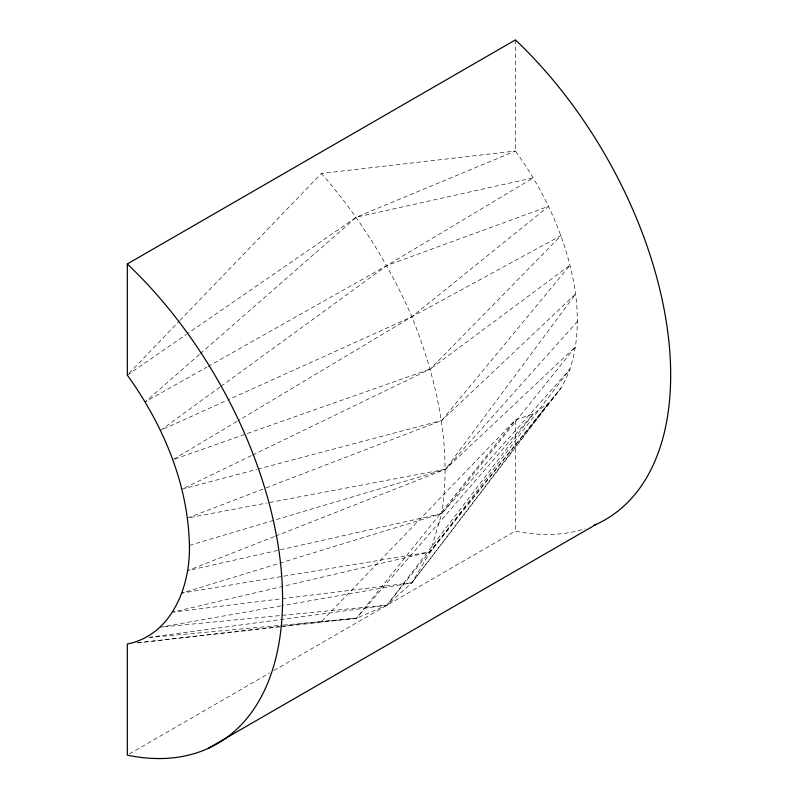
<?xml version="1.0" encoding="UTF-8"?>
<svg xmlns="http://www.w3.org/2000/svg" width="798" height="798" viewBox="0 0 798 798"><rect width="100%" height="100%" fill="white"/><g stroke="black" fill="none" stroke-linecap="round" stroke-linejoin="round"><path stroke-width="0.6" stroke-dasharray="3.99 2.99" d="M515.428 39.9L515.428 151.041C545.982 193.286 568.096 242.133 575.667 293.943C579.348 325.784 577.672 359.738 561.034 387.998L411.868 582.789L386.9 605.193L356.377 618.29L135.989 643.038L279.35 626.45M577.533 321.335L445.573 469.224L275.49 536.086M129.047 373.324L179.071 321.335M179.929 320.437L321.375 173.445L515.428 151.041L356.377 217.176L187.65 333.514M280.587 626.31L321.375 621.602L515.428 419.938L533.323 413.813L548.665 403.07L561.034 387.998L430.361 551.877L411.868 582.789L281.913 605.722M199.41 354.492L145.216 401.903L206.991 367.04M200.338 353.674L356.377 217.176L533.323 177.824L386.9 265.515L208.079 366.432M219.909 387.13L160.548 430.351L227.34 400.157M220.916 386.392L386.9 265.515L548.665 206.273L411.868 316.746L237.994 420.775M127.321 375.12L186.632 334.222M236.926 421.414L172.927 459.708L430.361 369.025L570.121 265.116L441.733 420.466L264.158 488.615M129.476 753.901L269.634 672.993M273.943 670.5L515.428 531.079A315.809 182.333 60 0 0 585.084 528.685M251.37 455.628L182.004 489.184L256.557 469.463M252.487 455.089L430.361 369.025L561.034 235.629L411.868 316.746L228.477 399.648M274.332 536.545L187.56 570.66L441.733 513.563L570.121 369.005L430.361 551.877L172.927 612.076L411.868 582.789L548.665 403.07L386.9 605.193L150.144 637.213M263.001 489.064L187.56 518.012L267.041 502.979M189.425 545.413L445.573 469.224L575.667 346.581L441.733 513.563L430.361 551.877L182.004 593.074L441.733 513.563C452.207 446.611 436.795 378.831 411.868 316.746C389.145 264.667 358.801 216.228 321.375 173.445M257.764 469.144L441.733 420.466L575.667 293.943L445.573 469.224L268.258 502.75M280.697 605.941L160.548 627.148L386.9 605.193L533.323 413.813L356.377 618.29L321.375 621.602M148.917 637.542L282.283 625.163M283.519 625.053L356.377 618.29L515.428 419.938L515.428 531.079"/><path stroke-width="1.2" d="M127.321 263.968A315.809 182.333 60 0 1 282.572 599.188A315.809 182.333 60 0 1 127.321 755.147L127.321 644.006C171.76 635.218 190.473 586.231 189.425 545.413C188.119 483.728 162.982 424.676 127.321 375.12L127.321 263.968L515.428 39.9A315.809 182.333 60 0 1 666.061 320.307A315.809 182.333 60 0 1 594.111 525.274M208.188 748.384L596.296 524.306"/></g></svg>
